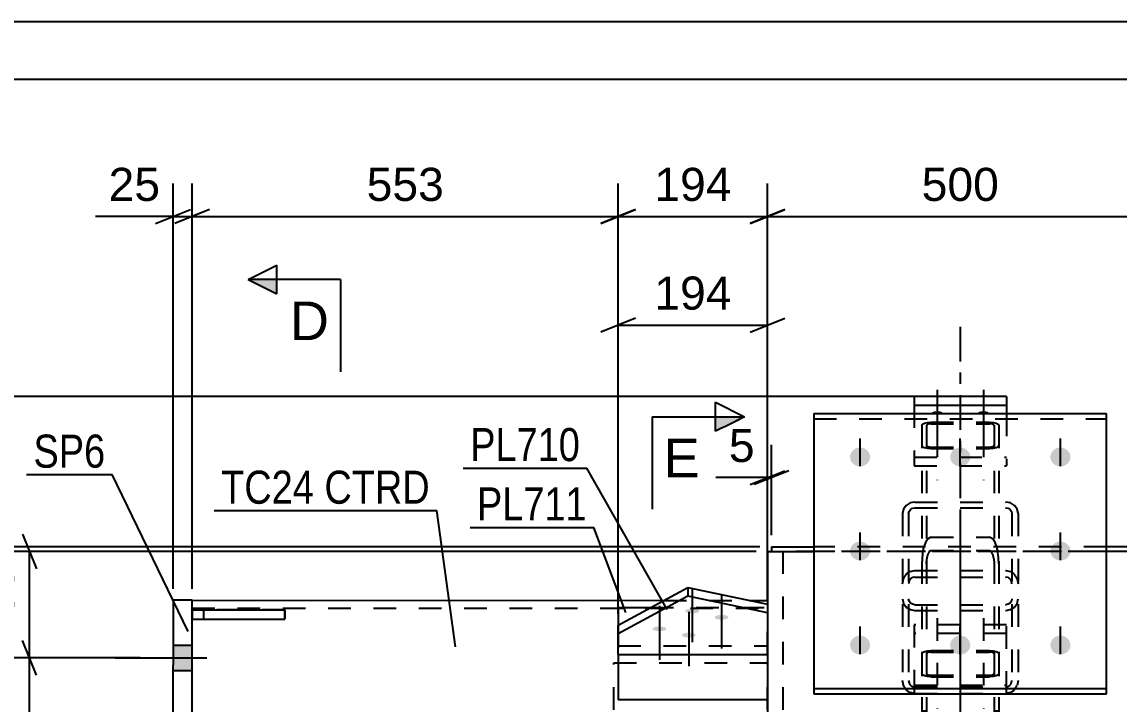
# Model space of a CAD drawing. Header units: millimetres. Extents: x -424 to 417, y -243 to 351.
# Drawn here: x -369.8 to -274.9, y 292.2 to 351.2 of the extents above; entities that cross this region are included whole.
import ezdxf

# ---------------------------------------------------------------- set-up
doc = ezdxf.new("R2010")
doc.units = ezdxf.units.MM
doc.linetypes.add('DXK_LINE_DOT2', pattern=[3.9198, 1.9599, -1.9599])
doc.linetypes.add('DXK_LINE_DOT3', pattern=[5.9187, 2.979, -0.9799, 0.9799, -0.9799])
doc.styles.add('Arial', font='ARIAL.TTF', dxfattribs={"height": 0.2})
doc.styles.add('Arial Narrow', font='ARIALN.TTF', dxfattribs={"height": 0.2})

# ---------------------------------------------------------------- blocks, each defined once
blk = doc.blocks.new('Unknown-284935898-1134')
at = {"color": 5, "linetype": 'Continuous'}
for p, q in [((416.533, 351.227), (-424.467, 351.227)), ((411.533, 346.227), (-419.467, 346.227))]:
    blk.add_line(p, q, dxfattribs=at)
blk = doc.blocks.new('Bolt-284935898-2947 - 2944')
at = {"linetype": 'Continuous'}
for points in [[(-356.733, 297.24), (-356.733, 295.04), (-355.067, 295.04), (-355.067, 297.24)], [(-356.733, 297.24), (-356.733, 295.04), (-355.067, 295.04), (-355.067, 297.24)], [(-356.733, 287.24), (-356.733, 285.04), (-355.067, 285.04), (-355.067, 287.24)], [(-356.733, 287.24), (-356.733, 285.04), (-355.067, 285.04), (-355.067, 287.24)]]:
    blk.add_hatch(color=1, dxfattribs=at).paths.add_polyline_path(points)
at = {"color": 1, "linetype": 'Continuous'}
for p, q in [((-355.067, 297.24), (-356.733, 297.24)), ((-355.067, 297.24), (-356.733, 297.24)), ((-353.8, 296.14), (-361.733, 296.14)), ((-353.8, 296.14), (-361.733, 296.14)), ((-355.067, 295.04), (-356.733, 295.04)), ((-355.067, 295.04), (-356.733, 295.04)), ((-355.067, 287.24), (-356.733, 287.24)), ((-355.067, 287.24), (-356.733, 287.24)), ((-353.8, 286.14), (-361.733, 286.14)), ((-353.8, 286.14), (-361.733, 286.14)), ((-355.067, 285.04), (-356.733, 285.04)), ((-355.067, 285.04), (-356.733, 285.04))]:
    blk.add_line(p, q, dxfattribs=at)
blk = doc.blocks.new('Part-284935898-2951 - 2944')
at = {"color": 7, "linetype": 'DXK_LINE_DOT2'}
for p, q in [((-347.067, 300.306), (-355.067, 300.306)), ((-355.067, 300.306), (-355.067, 299.506)), ((-354.067, 299.506), (-354.067, 300.306)), ((-347.067, 299.506), (-347.067, 300.306)), ((-355.067, 299.506), (-347.067, 299.506))]:
    blk.add_line(p, q, dxfattribs=at)
blk = doc.blocks.new('Part-284935898-2954 - 2944')
at = {"color": 2, "linetype": 'Continuous'}
for p, q in [((-355.067, 300.306), (-347.067, 300.306)), ((-355.067, 300.306), (-355.067, 299.506)), ((-347.067, 300.306), (-347.067, 299.506)), ((-355.067, 299.506), (-347.067, 299.506))]:
    blk.add_line(p, q, dxfattribs=at)
at = {"color": 7, "linetype": 'DXK_LINE_DOT2'}
blk.add_line((-354.067, 299.506), (-354.067, 300.306), dxfattribs=at)
blk = doc.blocks.new('Part-284935898-3133 - 2944')
at = {"color": 7, "linetype": 'DXK_LINE_DOT3'}
blk.add_line((-288.62, 305.052), (-288.62, 273.971), dxfattribs=at)
at = {"color": 7, "linetype": 'DXK_LINE_DOT2'}
for p, q in [((-291.954, 296.522), (-291.893, 296.627)), ((-291.954, 296.522), (-291.954, 282.501)), ((-291.893, 296.627), (-291.719, 296.715)), ((-291.719, 296.715), (-291.46, 296.775)), ((-291.523, 296.574), (-291.554, 296.522)), ((-291.554, 296.522), (-291.554, 282.501)), ((-291.437, 296.619), (-291.523, 296.574)), ((-291.46, 296.775), (-291.154, 296.796)), ((-291.307, 296.648), (-291.437, 296.619)), ((-291.154, 296.659), (-291.307, 296.648)), ((-291.154, 296.796), (-286.087, 296.796)), ((-291.154, 296.659), (-286.087, 296.659)), ((-286.087, 296.796), (-285.781, 296.775)), ((-285.934, 296.648), (-286.087, 296.659)), ((-285.804, 296.619), (-285.934, 296.648)), ((-285.717, 296.574), (-285.804, 296.619)), ((-285.781, 296.775), (-285.521, 296.715)), ((-285.687, 296.522), (-285.717, 296.574)), ((-285.687, 296.522), (-285.687, 282.501)), ((-285.521, 296.715), (-285.348, 296.627)), ((-285.348, 296.627), (-285.287, 296.522)), ((-285.287, 296.522), (-285.287, 282.501)), ((-291.893, 294.684), (-291.954, 294.789)), ((-291.719, 294.596), (-291.893, 294.684)), ((-291.46, 294.536), (-291.719, 294.596)), ((-291.554, 294.789), (-291.523, 294.737)), ((-291.523, 294.737), (-291.437, 294.692)), ((-291.154, 294.515), (-291.46, 294.536)), ((-291.437, 294.692), (-291.307, 294.663)), ((-291.307, 294.663), (-291.154, 294.652)), ((-291.154, 294.652), (-286.087, 294.652)), ((-291.154, 294.515), (-286.087, 294.515)), ((-286.087, 294.652), (-285.934, 294.663)), ((-285.781, 294.536), (-286.087, 294.515)), ((-285.934, 294.663), (-285.804, 294.692)), ((-285.804, 294.692), (-285.717, 294.737)), ((-285.521, 294.596), (-285.781, 294.536)), ((-285.717, 294.737), (-285.687, 294.789)), ((-285.348, 294.684), (-285.521, 294.596)), ((-285.287, 294.789), (-285.348, 294.684)), ((-291.893, 284.339), (-291.954, 284.234)), ((-291.719, 284.428), (-291.893, 284.339)), ((-291.46, 284.487), (-291.719, 284.428)), ((-291.554, 284.234), (-291.523, 284.286)), ((-291.523, 284.286), (-291.437, 284.331)), ((-291.154, 284.508), (-291.46, 284.487)), ((-291.437, 284.331), (-291.307, 284.36)), ((-291.307, 284.36), (-291.154, 284.371)), ((-291.154, 284.508), (-286.087, 284.508)), ((-291.154, 284.371), (-286.087, 284.371)), ((-285.781, 284.487), (-286.087, 284.508)), ((-286.087, 284.371), (-285.934, 284.36)), ((-285.934, 284.36), (-285.804, 284.331)), ((-285.804, 284.331), (-285.717, 284.286)), ((-285.521, 284.428), (-285.781, 284.487)), ((-285.717, 284.286), (-285.687, 284.234)), ((-285.348, 284.339), (-285.521, 284.428)), ((-285.287, 284.234), (-285.348, 284.339)), ((-291.954, 282.501), (-291.893, 282.396)), ((-291.893, 282.396), (-291.719, 282.308)), ((-291.719, 282.308), (-291.46, 282.248)), ((-291.523, 282.449), (-291.554, 282.501)), ((-291.437, 282.404), (-291.523, 282.449)), ((-291.46, 282.248), (-291.154, 282.228)), ((-291.307, 282.375), (-291.437, 282.404)), ((-291.154, 282.364), (-291.307, 282.375)), ((-291.154, 282.364), (-286.087, 282.364)), ((-291.154, 282.228), (-286.087, 282.228)), ((-285.934, 282.375), (-286.087, 282.364)), ((-286.087, 282.228), (-285.781, 282.248)), ((-285.804, 282.404), (-285.934, 282.375)), ((-285.717, 282.449), (-285.804, 282.404)), ((-285.781, 282.248), (-285.521, 282.308)), ((-285.687, 282.501), (-285.717, 282.449)), ((-285.521, 282.308), (-285.348, 282.396)), ((-285.348, 282.396), (-285.287, 282.501))]:
    blk.add_line(p, q, dxfattribs=at)
blk = doc.blocks.new('Part-284935898-2985 - 2944')
at = {"color": 2, "linetype": 'Continuous'}
for p, q in [((-356.733, 301.14), (-356.734, 281.14)), ((-355.066, 301.14), (-356.733, 301.14)), ((-355.067, 281.14), (-355.066, 301.14)), ((-356.734, 281.14), (-355.067, 281.14))]:
    blk.add_line(p, q, dxfattribs=at)
blk = doc.blocks.new('Bolt-284935898-3187 - 2944')
at = {"linetype": 'Continuous'}
for points in [[(-311.812, 300.422), (-311.687, 300.417), (-311.568, 300.404), (-311.459, 300.383), (-311.366, 300.354), (-311.292, 300.319), (-311.241, 300.28), (-311.215, 300.238), (-311.215, 300.195), (-311.241, 300.153), (-311.292, 300.114), (-311.366, 300.079), (-311.459, 300.051), (-311.568, 300.029), (-311.687, 300.016), (-311.812, 300.011), (-311.936, 300.016), (-312.056, 300.029), (-312.164, 300.051), (-312.258, 300.079), (-312.331, 300.114), (-312.382, 300.153), (-312.408, 300.195), (-312.408, 300.238), (-312.382, 300.28), (-312.331, 300.319), (-312.258, 300.354), (-312.164, 300.383), (-312.056, 300.404), (-311.936, 300.417)], [(-309.271, 299.876), (-309.146, 299.872), (-309.027, 299.859), (-308.918, 299.837), (-308.825, 299.809), (-308.751, 299.774), (-308.7, 299.735), (-308.674, 299.693), (-308.674, 299.65), (-308.7, 299.608), (-308.751, 299.569), (-308.825, 299.534), (-308.918, 299.505), (-309.027, 299.484), (-309.146, 299.471), (-309.271, 299.466), (-309.395, 299.471), (-309.515, 299.484), (-309.623, 299.505), (-309.717, 299.534), (-309.79, 299.569), (-309.841, 299.608), (-309.867, 299.65), (-309.867, 299.693), (-309.841, 299.735), (-309.79, 299.774), (-309.717, 299.809), (-309.623, 299.837), (-309.515, 299.859), (-309.395, 299.872)], [(-314.647, 298.877), (-314.522, 298.873), (-314.403, 298.859), (-314.294, 298.838), (-314.201, 298.809), (-314.127, 298.774), (-314.076, 298.735), (-314.05, 298.693), (-314.05, 298.65), (-314.076, 298.608), (-314.127, 298.569), (-314.201, 298.534), (-314.294, 298.506), (-314.403, 298.484), (-314.522, 298.471), (-314.647, 298.467), (-314.772, 298.471), (-314.891, 298.484), (-314.999, 298.506), (-315.093, 298.534), (-315.166, 298.569), (-315.217, 298.608), (-315.243, 298.65), (-315.243, 298.693), (-315.217, 298.735), (-315.166, 298.774), (-315.093, 298.809), (-314.999, 298.838), (-314.891, 298.859), (-314.772, 298.873)], [(-312.106, 298.332), (-311.981, 298.327), (-311.862, 298.314), (-311.753, 298.292), (-311.66, 298.264), (-311.586, 298.229), (-311.535, 298.19), (-311.509, 298.148), (-311.509, 298.105), (-311.535, 298.063), (-311.586, 298.024), (-311.66, 297.989), (-311.753, 297.96), (-311.862, 297.939), (-311.981, 297.926), (-312.106, 297.921), (-312.23, 297.926), (-312.35, 297.939), (-312.458, 297.96), (-312.552, 297.989), (-312.625, 298.024), (-312.676, 298.063), (-312.702, 298.105), (-312.702, 298.148), (-312.676, 298.19), (-312.625, 298.229), (-312.552, 298.264), (-312.458, 298.292), (-312.35, 298.314), (-312.23, 298.327)]]:
    blk.add_hatch(color=1, dxfattribs=at).paths.add_polyline_path(points)
at = {"color": 1, "linetype": 'Continuous'}
for p, q in [((-311.812, 302.221), (-311.812, 297.523)), ((-309.271, 301.676), (-309.271, 296.977)), ((-314.647, 300.676), (-314.647, 295.978)), ((-312.106, 300.131), (-312.106, 295.433))]:
    blk.add_line(p, q, dxfattribs=at)
blk = doc.blocks.new('Part-284935898-3046 - 2944')
at = {"color": 2, "linetype": 'Continuous'}
for p, q in [((-301.29, 317.313), (-301.29, 293.051)), ((-301.29, 317.313), (-275.957, 317.313)), ((-275.957, 293.051), (-275.957, 317.313)), ((-301.29, 293.507), (-275.957, 293.507)), ((-301.29, 293.051), (-275.957, 293.051))]:
    blk.add_line(p, q, dxfattribs=at)
at = {"color": 7, "linetype": 'DXK_LINE_DOT2'}
blk.add_line((-301.29, 316.856), (-275.957, 316.856), dxfattribs=at)
blk = doc.blocks.new('Part-284935898-3048 - 2944')
at = {"color": 7, "linetype": 'DXK_LINE_DOT2'}
for p, q in [((-292.965, 309.576), (-293.311, 309.359)), ((-292.557, 309.652), (-292.965, 309.576)), ((-292.557, 309.652), (-284.69, 309.652)), ((-284.282, 309.576), (-284.69, 309.652)), ((-283.936, 309.359), (-284.282, 309.576)), ((-293.542, 309.033), (-293.624, 308.65)), ((-293.624, 308.65), (-293.624, 294.207)), ((-293.311, 309.359), (-293.542, 309.033)), ((-293.09, 308.65), (-293.05, 308.842)), ((-293.09, 308.65), (-293.09, 294.207)), ((-293.05, 308.842), (-292.934, 309.004)), ((-292.934, 309.004), (-292.761, 309.113)), ((-292.761, 309.113), (-292.557, 309.151)), ((-292.557, 309.151), (-284.69, 309.151)), ((-284.69, 309.151), (-284.486, 309.113)), ((-284.486, 309.113), (-284.313, 309.004)), ((-284.313, 309.004), (-284.198, 308.842)), ((-284.198, 308.842), (-284.157, 308.65)), ((-284.157, 308.65), (-284.157, 294.207)), ((-283.705, 309.033), (-283.936, 309.359)), ((-283.624, 308.65), (-283.705, 309.033)), ((-283.624, 308.65), (-283.624, 294.207)), ((-293.624, 302.578), (-293.542, 303.013)), ((-293.05, 302.796), (-293.09, 302.578)), ((-292.965, 303.627), (-292.557, 303.713)), ((-292.557, 303.146), (-292.761, 303.103)), ((-292.557, 303.713), (-284.69, 303.713)), ((-292.557, 303.146), (-284.69, 303.146)), ((-284.69, 303.713), (-284.282, 303.627)), ((-284.486, 303.103), (-284.69, 303.146)), ((-284.157, 302.578), (-284.198, 302.796)), ((-283.705, 303.013), (-283.624, 302.578)), ((-293.624, 301.258), (-293.542, 300.874)), ((-293.05, 301.066), (-293.09, 301.258)), ((-292.934, 300.903), (-293.05, 301.066)), ((-292.761, 300.795), (-292.934, 300.903)), ((-284.313, 300.903), (-284.486, 300.795)), ((-284.198, 301.066), (-284.313, 300.903)), ((-284.157, 301.258), (-284.198, 301.066)), ((-283.705, 300.874), (-283.624, 301.258)), ((-293.542, 300.874), (-293.311, 300.549)), ((-293.311, 300.549), (-292.965, 300.332)), ((-292.965, 300.332), (-292.557, 300.255)), ((-292.557, 300.757), (-292.761, 300.795)), ((-292.557, 300.757), (-284.69, 300.757)), ((-292.557, 300.255), (-284.69, 300.255)), ((-284.486, 300.795), (-284.69, 300.757)), ((-284.69, 300.255), (-284.282, 300.332)), ((-284.282, 300.332), (-283.936, 300.549)), ((-283.936, 300.549), (-283.705, 300.874)), ((-293.542, 293.772), (-293.624, 294.207)), ((-293.09, 294.207), (-293.05, 293.99)), ((-292.761, 293.682), (-292.557, 293.639)), ((-292.557, 293.639), (-284.69, 293.639)), ((-284.69, 293.639), (-284.486, 293.682)), ((-284.198, 293.99), (-284.157, 294.207)), ((-283.624, 294.207), (-283.705, 293.772)), ((-292.557, 293.072), (-292.965, 293.158)), ((-292.557, 293.072), (-284.69, 293.072)), ((-284.282, 293.158), (-284.69, 293.072))]:
    blk.add_line(p, q, dxfattribs=at)
at = {"color": 7, "linetype": 'DXK_LINE_DOT3'}
blk.add_line((-288.624, 308.374), (-288.624, 294.972), dxfattribs=at)
at = {"color": 7, "linetype": 'DXK_LINE_DOT2'}
for centre, radius, start, end in [((-292.511, 302.622), 1.103, 114.3203, 159.242), ((-292.534, 302.6), 0.552, 114.3203, 159.242), ((-284.713, 302.6), 0.552, 20.75807, 65.67977), ((-284.736, 302.622), 1.103, 20.75807, 65.67977), ((-292.511, 294.163), 1.103, 200.75807, 245.67977), ((-292.534, 294.185), 0.552, 200.75807, 245.67977), ((-284.713, 294.185), 0.552, 294.3203, 339.242), ((-284.736, 294.163), 1.103, 294.3203, 339.242)]:
    blk.add_arc(centre, radius, start, end, dxfattribs=at)
blk = doc.blocks.new('Part-284935898-3131 - 2944')
at = {"color": 2, "linetype": 'Continuous'}
for p, q in [((-305.292, 305.38), (-305.292, 300.803)), ((-305.292, 305.38), (-304.959, 305.38)), ((-303.841, 305.38), (-301.29, 305.38)), ((-273.41, 305.38), (-275.957, 305.38)), ((-305.292, 298.775), (-305.292, 76.541))]:
    blk.add_line(p, q, dxfattribs=at)
at = {"color": 7, "linetype": 'DXK_LINE_DOT2'}
for p, q in [((-305.089, 305.38), (-303.841, 305.38)), ((-303.959, 305.38), (-303.959, 32.648)), ((-303.959, 305.38), (-303.841, 305.38)), ((-275.957, 305.38), (-301.29, 305.38)), ((-305.292, 300.803), (-305.292, 298.775))]:
    blk.add_line(p, q, dxfattribs=at)
blk = doc.blocks.new('Part-284935898-3132 - 2944')
at = {"color": 7, "linetype": 'DXK_LINE_DOT2'}
for p, q in [((-284.62, 299.029), (-292.62, 299.029)), ((-292.62, 299.029), (-292.62, 293.033)), ((-284.62, 293.033), (-284.62, 299.029)), ((-284.62, 298.278), (-292.62, 298.278)), ((-292.62, 293.785), (-284.62, 293.785)), ((-292.62, 293.033), (-284.62, 293.033))]:
    blk.add_line(p, q, dxfattribs=at)
blk = doc.blocks.new('Part-284935898-3088 - 2944')
at = {"color": 7, "linetype": 'DXK_LINE_DOT2'}
for p, q in [((-355.067, 281.14), (-355.066, 301.14)), ((-314.254, 301.139), (-306.883, 301.139)), ((-305.292, 301.139), (-305.292, 281.139)), ((-355.067, 300.473), (-305.292, 300.472)), ((-355.067, 281.806), (-305.292, 281.805))]:
    blk.add_line(p, q, dxfattribs=at)
at = {"color": 2, "linetype": 'Continuous'}
for p, q in [((-355.066, 301.14), (-314.254, 301.139)), ((-306.883, 301.139), (-305.292, 301.139)), ((-305.292, 281.139), (-355.067, 281.14))]:
    blk.add_line(p, q, dxfattribs=at)
blk = doc.blocks.new('Part-284935898-3121 - 2944')
at = {"color": 2, "linetype": 'Continuous'}
for p, q in [((-318.218, 298.979), (-312.193, 302.262)), ((-312.193, 302.262), (-305.292, 300.802)), ((-312.193, 302.262), (-312.193, 301.51)), ((-312.193, 301.51), (-318.218, 298.227)), ((-305.292, 300.051), (-312.193, 301.51)), ((-305.292, 300.802), (-305.292, 298.776)), ((-318.218, 296.455), (-318.218, 298.979)), ((-318.218, 296.455), (-305.292, 296.455))]:
    blk.add_line(p, q, dxfattribs=at)
at = {"color": 7, "linetype": 'DXK_LINE_DOT2'}
for p, q in [((-305.292, 296.455), (-305.292, 300.051)), ((-318.218, 297.207), (-305.292, 297.207))]:
    blk.add_line(p, q, dxfattribs=at)
blk = doc.blocks.new('Part-284935898-3138 - 2944')
at = {"color": 2, "linetype": 'Continuous'}
for p, q in [((-304.959, 305.78), (-301.29, 305.78)), ((-304.959, 305.78), (-304.959, 305.38)), ((-272.292, 305.78), (-275.957, 305.78)), ((-272.292, 305.78), (-272.292, 305.38)), ((-304.959, 305.38), (-303.841, 305.38)), ((-272.292, 305.38), (-273.41, 305.38))]:
    blk.add_line(p, q, dxfattribs=at)
at = {"color": 7, "linetype": 'DXK_LINE_DOT2'}
for p, q in [((-275.957, 305.78), (-301.29, 305.78)), ((-273.41, 305.38), (-303.841, 305.38))]:
    blk.add_line(p, q, dxfattribs=at)
blk = doc.blocks.new('Bolt-284935898-3139 - 2944')
at = {"linetype": 'Continuous'}
for points in [[(-297.29, 312.739), (-297.47, 312.757), (-297.643, 312.81), (-297.8, 312.895), (-297.934, 313.009), (-298.041, 313.147), (-298.114, 313.302), (-298.152, 313.469), (-298.152, 313.639), (-298.114, 313.805), (-298.041, 313.961), (-297.934, 314.099), (-297.8, 314.213), (-297.643, 314.298), (-297.47, 314.35), (-297.29, 314.368), (-297.11, 314.35), (-296.938, 314.298), (-296.781, 314.213), (-296.646, 314.099), (-296.54, 313.961), (-296.466, 313.805), (-296.428, 313.639), (-296.428, 313.469), (-296.466, 313.302), (-296.54, 313.147), (-296.646, 313.009), (-296.781, 312.895), (-296.938, 312.81), (-297.11, 312.757)], [(-288.624, 312.739), (-288.804, 312.757), (-288.976, 312.81), (-289.133, 312.895), (-289.268, 313.009), (-289.374, 313.147), (-289.448, 313.302), (-289.485, 313.469), (-289.485, 313.639), (-289.448, 313.805), (-289.374, 313.961), (-289.268, 314.099), (-289.133, 314.213), (-288.976, 314.298), (-288.804, 314.35), (-288.624, 314.368), (-288.443, 314.35), (-288.271, 314.298), (-288.114, 314.213), (-287.98, 314.099), (-287.873, 313.961), (-287.799, 313.805), (-287.762, 313.639), (-287.762, 313.469), (-287.799, 313.302), (-287.873, 313.147), (-287.98, 313.009), (-288.114, 312.895), (-288.271, 312.81), (-288.443, 312.757)], [(-279.957, 312.739), (-280.137, 312.757), (-280.309, 312.81), (-280.466, 312.895), (-280.601, 313.009), (-280.707, 313.147), (-280.781, 313.302), (-280.819, 313.469), (-280.819, 313.639), (-280.781, 313.805), (-280.707, 313.961), (-280.601, 314.099), (-280.466, 314.213), (-280.309, 314.298), (-280.137, 314.35), (-279.957, 314.368), (-279.777, 314.35), (-279.604, 314.298), (-279.447, 314.213), (-279.313, 314.099), (-279.206, 313.961), (-279.133, 313.805), (-279.095, 313.639), (-279.095, 313.469), (-279.133, 313.302), (-279.206, 313.147), (-279.313, 313.009), (-279.447, 312.895), (-279.604, 312.81), (-279.777, 312.757)], [(-297.29, 304.595), (-297.47, 304.613), (-297.643, 304.666), (-297.8, 304.751), (-297.934, 304.865), (-298.041, 305.003), (-298.114, 305.158), (-298.152, 305.325), (-298.152, 305.495), (-298.114, 305.662), (-298.041, 305.817), (-297.934, 305.955), (-297.8, 306.069), (-297.643, 306.154), (-297.47, 306.206), (-297.29, 306.224), (-297.11, 306.206), (-296.938, 306.154), (-296.781, 306.069), (-296.646, 305.955), (-296.54, 305.817), (-296.466, 305.662), (-296.428, 305.495), (-296.428, 305.325), (-296.466, 305.158), (-296.54, 305.003), (-296.646, 304.865), (-296.781, 304.751), (-296.938, 304.666), (-297.11, 304.613)], [(-279.957, 304.595), (-280.137, 304.613), (-280.309, 304.666), (-280.466, 304.751), (-280.601, 304.865), (-280.707, 305.003), (-280.781, 305.158), (-280.819, 305.325), (-280.819, 305.495), (-280.781, 305.662), (-280.707, 305.817), (-280.601, 305.955), (-280.466, 306.069), (-280.309, 306.154), (-280.137, 306.206), (-279.957, 306.224), (-279.777, 306.206), (-279.604, 306.154), (-279.447, 306.069), (-279.313, 305.955), (-279.206, 305.817), (-279.133, 305.662), (-279.095, 305.495), (-279.095, 305.325), (-279.133, 305.158), (-279.206, 305.003), (-279.313, 304.865), (-279.447, 304.751), (-279.604, 304.666), (-279.777, 304.613)], [(-297.29, 296.452), (-297.47, 296.469), (-297.643, 296.522), (-297.8, 296.607), (-297.934, 296.721), (-298.041, 296.859), (-298.114, 297.014), (-298.152, 297.181), (-298.152, 297.351), (-298.114, 297.518), (-298.041, 297.673), (-297.934, 297.811), (-297.8, 297.925), (-297.643, 298.01), (-297.47, 298.063), (-297.29, 298.08), (-297.11, 298.063), (-296.938, 298.01), (-296.781, 297.925), (-296.646, 297.811), (-296.54, 297.673), (-296.466, 297.518), (-296.428, 297.351), (-296.428, 297.181), (-296.466, 297.014), (-296.54, 296.859), (-296.646, 296.721), (-296.781, 296.607), (-296.938, 296.522), (-297.11, 296.469)], [(-288.624, 296.452), (-288.804, 296.469), (-288.976, 296.522), (-289.133, 296.607), (-289.268, 296.721), (-289.374, 296.859), (-289.448, 297.014), (-289.485, 297.181), (-289.485, 297.351), (-289.448, 297.518), (-289.374, 297.673), (-289.268, 297.811), (-289.133, 297.925), (-288.976, 298.01), (-288.804, 298.063), (-288.624, 298.08), (-288.443, 298.063), (-288.271, 298.01), (-288.114, 297.925), (-287.98, 297.811), (-287.873, 297.673), (-287.799, 297.518), (-287.762, 297.351), (-287.762, 297.181), (-287.799, 297.014), (-287.873, 296.859), (-287.98, 296.721), (-288.114, 296.607), (-288.271, 296.522), (-288.443, 296.469)], [(-279.957, 296.452), (-280.137, 296.469), (-280.309, 296.522), (-280.466, 296.607), (-280.601, 296.721), (-280.707, 296.859), (-280.781, 297.014), (-280.819, 297.181), (-280.819, 297.351), (-280.781, 297.518), (-280.707, 297.673), (-280.601, 297.811), (-280.466, 297.925), (-280.309, 298.01), (-280.137, 298.063), (-279.957, 298.08), (-279.777, 298.063), (-279.604, 298.01), (-279.447, 297.925), (-279.313, 297.811), (-279.206, 297.673), (-279.133, 297.518), (-279.095, 297.351), (-279.095, 297.181), (-279.133, 297.014), (-279.206, 296.859), (-279.313, 296.721), (-279.447, 296.607), (-279.604, 296.522), (-279.777, 296.469)]]:
    blk.add_hatch(color=1, dxfattribs=at).paths.add_polyline_path(points)
at = {"color": 1, "linetype": 'Continuous'}
for p, q in [((-297.29, 312.756), (-297.29, 315.15)), ((-288.624, 312.756), (-288.624, 315.15)), ((-279.957, 312.756), (-279.957, 315.15)), ((-297.29, 304.612), (-297.29, 307.006)), ((-279.957, 304.612), (-279.957, 307.006)), ((-297.29, 296.468), (-297.29, 298.862)), ((-288.624, 296.468), (-288.624, 298.862)), ((-279.957, 296.468), (-279.957, 298.862))]:
    blk.add_line(p, q, dxfattribs=at)
blk = doc.blocks.new('Bolt-284935898-3144 - 2944')
at = {"color": 1, "linetype": 'DXK_LINE_DOT2'}
for p, q in [((-290.62, 299.598), (-290.62, 295.652)), ((-286.62, 299.598), (-286.62, 295.652)), ((-290.62, 295.722), (-290.62, 291.775)), ((-286.62, 295.722), (-286.62, 291.775))]:
    blk.add_line(p, q, dxfattribs=at)
blk = doc.blocks.new('Part-284935898-3203 - 2944')
at = {"color": 7, "linetype": 'DXK_LINE_DOT2'}
for p, q in [((-318.586, 287.729), (-318.586, 295.729)), ((-318.586, 295.729), (-305.292, 295.729)), ((-305.292, 287.729), (-305.292, 295.729)), ((-318.586, 287.729), (-305.292, 287.729))]:
    blk.add_line(p, q, dxfattribs=at)
blk = doc.blocks.new('Part-284935898-6394 - 2944')
at = {"color": 2, "linetype": 'Continuous'}
for p, q in [((-318.218, 300.519), (-315.392, 300.519)), ((-318.218, 300.519), (-318.218, 298.979)), ((-318.218, 296.455), (-318.218, 292.519)), ((-305.292, 292.518), (-318.218, 292.519))]:
    blk.add_line(p, q, dxfattribs=at)
at = {"color": 7, "linetype": 'DXK_LINE_DOT2'}
for p, q in [((-315.392, 300.519), (-305.292, 300.518)), ((-305.292, 300.518), (-305.292, 292.518)), ((-318.218, 298.979), (-318.218, 296.455))]:
    blk.add_line(p, q, dxfattribs=at)
blk = doc.blocks.new('Part-284935898-3212 - 2944')
at = {"color": 7, "linetype": 'DXK_LINE_DOT3'}
blk.add_line((-288.621, 324.814), (-288.621, 287.493), dxfattribs=at)
at = {"color": 7, "linetype": 'DXK_LINE_DOT2'}
for p, q in [((-291.954, 316.287), (-291.894, 316.391)), ((-291.954, 316.287), (-291.954, 291.336)), ((-291.894, 316.391), (-291.72, 316.48)), ((-291.72, 316.48), (-291.461, 316.54)), ((-291.524, 316.339), (-291.554, 316.287)), ((-291.554, 316.287), (-291.554, 291.336)), ((-291.437, 316.383), (-291.524, 316.339)), ((-291.461, 316.54), (-291.154, 316.561)), ((-291.308, 316.413), (-291.437, 316.383)), ((-291.154, 316.424), (-291.308, 316.413)), ((-291.154, 316.561), (-286.088, 316.561)), ((-291.154, 316.424), (-286.088, 316.424)), ((-286.088, 316.561), (-285.782, 316.54)), ((-285.935, 316.413), (-286.088, 316.424)), ((-285.805, 316.383), (-285.935, 316.413)), ((-285.718, 316.339), (-285.805, 316.383)), ((-285.782, 316.54), (-285.522, 316.48)), ((-285.688, 316.287), (-285.718, 316.339)), ((-285.688, 316.287), (-285.688, 291.336)), ((-285.522, 316.48), (-285.349, 316.391)), ((-285.349, 316.391), (-285.288, 316.287)), ((-285.288, 316.287), (-285.288, 291.336)), ((-291.894, 314.447), (-291.954, 314.551)), ((-291.72, 314.358), (-291.894, 314.447)), ((-291.461, 314.298), (-291.72, 314.358)), ((-291.554, 314.551), (-291.524, 314.499)), ((-291.524, 314.499), (-291.437, 314.455)), ((-291.154, 314.278), (-291.461, 314.298)), ((-291.437, 314.455), (-291.308, 314.425)), ((-291.308, 314.425), (-291.154, 314.415)), ((-291.154, 314.415), (-286.088, 314.415)), ((-291.154, 314.278), (-286.088, 314.278)), ((-286.088, 314.415), (-285.935, 314.425)), ((-285.782, 314.298), (-286.088, 314.278)), ((-285.935, 314.425), (-285.805, 314.455)), ((-285.805, 314.455), (-285.718, 314.499)), ((-285.522, 314.358), (-285.782, 314.298)), ((-285.718, 314.499), (-285.688, 314.551)), ((-285.349, 314.447), (-285.522, 314.358)), ((-285.288, 314.551), (-285.349, 314.447)), ((-291.154, 306.622), (-291.461, 306.445)), ((-291.154, 306.622), (-286.088, 306.622)), ((-285.782, 306.445), (-286.088, 306.622)), ((-291.894, 305.18), (-291.954, 304.286)), ((-291.554, 304.286), (-291.524, 304.733)), ((-291.308, 305.365), (-291.154, 305.454)), ((-291.154, 305.454), (-286.088, 305.454)), ((-286.088, 305.454), (-285.935, 305.365)), ((-285.718, 304.733), (-285.688, 304.286)), ((-285.288, 304.286), (-285.349, 305.18)), ((-291.954, 291.581), (-291.554, 291.581)), ((-285.688, 291.581), (-285.288, 291.581)), ((-291.954, 291.336), (-291.894, 291.231)), ((-291.894, 291.231), (-291.72, 291.142)), ((-291.72, 291.142), (-291.461, 291.083)), ((-291.524, 291.283), (-291.554, 291.336)), ((-291.437, 291.239), (-291.524, 291.283)), ((-291.461, 291.083), (-291.154, 291.062)), ((-291.308, 291.209), (-291.437, 291.239)), ((-291.154, 291.199), (-291.308, 291.209)), ((-291.154, 291.199), (-286.088, 291.199)), ((-291.154, 291.062), (-286.088, 291.062)), ((-285.935, 291.209), (-286.088, 291.199)), ((-286.088, 291.062), (-285.782, 291.083)), ((-285.805, 291.239), (-285.935, 291.209)), ((-285.718, 291.283), (-285.805, 291.239)), ((-285.782, 291.083), (-285.522, 291.142)), ((-285.688, 291.336), (-285.718, 291.283)), ((-285.522, 291.142), (-285.349, 291.231)), ((-285.349, 291.231), (-285.288, 291.336))]:
    blk.add_line(p, q, dxfattribs=at)
for centre, radius, start, end in [((-289.188, 304.96), 2.715, 146.84844, 175.34344), ((-288.055, 304.96), 2.715, 4.65663, 33.15163), ((-290.171, 304.623), 1.357, 146.84844, 175.34344), ((-287.071, 304.623), 1.357, 4.65663, 33.15163)]:
    blk.add_arc(centre, radius, start, end, dxfattribs=at)
blk = doc.blocks.new('Part-284935898-3213 - 2944')
at = {"color": 2, "linetype": 'Continuous'}
for p, q in [((-284.621, 318.796), (-292.621, 318.796)), ((-292.621, 318.796), (-292.621, 317.313)), ((-292.621, 318.045), (-284.621, 318.045)), ((-284.621, 318.796), (-284.621, 317.313))]:
    blk.add_line(p, q, dxfattribs=at)
at = {"color": 7, "linetype": 'DXK_LINE_DOT2'}
for p, q in [((-292.621, 318.045), (-292.621, 312.794)), ((-284.621, 317.313), (-284.621, 312.794)), ((-292.621, 313.545), (-284.621, 313.545)), ((-292.621, 312.794), (-284.621, 312.794))]:
    blk.add_line(p, q, dxfattribs=at)
blk = doc.blocks.new('Bolt-284935898-3214 - 2944')
at = {"linetype": 'Continuous'}
for points in [[(-290.621, 317.519), (-290.524, 317.516), (-290.431, 317.506), (-290.347, 317.489), (-290.274, 317.467), (-290.217, 317.44), (-290.177, 317.409), (-290.157, 317.376), (-290.157, 317.343), (-290.177, 317.31), (-290.217, 317.28), (-290.274, 317.253), (-290.347, 317.23), (-290.431, 317.214), (-290.524, 317.203), (-290.621, 317.2), (-290.718, 317.203), (-290.811, 317.214), (-290.895, 317.23), (-290.968, 317.253), (-291.025, 317.28), (-291.065, 317.31), (-291.085, 317.343), (-291.085, 317.376), (-291.065, 317.409), (-291.025, 317.44), (-290.968, 317.467), (-290.895, 317.489), (-290.811, 317.506), (-290.718, 317.516)], [(-286.621, 317.519), (-286.524, 317.516), (-286.431, 317.506), (-286.347, 317.489), (-286.274, 317.467), (-286.217, 317.44), (-286.177, 317.409), (-286.157, 317.376), (-286.157, 317.343), (-286.177, 317.31), (-286.217, 317.28), (-286.274, 317.253), (-286.347, 317.23), (-286.431, 317.214), (-286.524, 317.203), (-286.621, 317.2), (-286.718, 317.203), (-286.811, 317.214), (-286.895, 317.23), (-286.968, 317.253), (-287.025, 317.28), (-287.065, 317.31), (-287.085, 317.343), (-287.085, 317.376), (-287.065, 317.409), (-287.025, 317.44), (-286.968, 317.467), (-286.895, 317.489), (-286.811, 317.506), (-286.718, 317.516)]]:
    blk.add_hatch(color=1, dxfattribs=at).paths.add_polyline_path(points)
at = {"color": 1, "linetype": 'Continuous'}
for p, q in [((-290.621, 319.364), (-290.621, 315.418)), ((-286.621, 319.364), (-286.621, 315.418))]:
    blk.add_line(p, q, dxfattribs=at)
at = {"color": 1, "linetype": 'DXK_LINE_DOT2'}
for p, q in [((-290.621, 315.483), (-290.621, 311.537)), ((-286.621, 315.483), (-286.621, 311.537))]:
    blk.add_line(p, q, dxfattribs=at)
blk = doc.blocks.new('StraightDimension-284935898-3320 - 2944')
at = {"color": 7, "linetype": 'Continuous'}
for p, q in [((-305.292, 306.38), (-305.292, 314.617)), ((-304.959, 306.78), (-304.959, 314.617)), ((-306.792, 311.167), (-303.792, 312.367)), ((-303.459, 312.367), (-306.459, 311.167)), ((-305.292, 311.767), (-309.766, 311.767)), ((-305.292, 311.767), (-309.766, 311.767)), ((-305.292, 311.767), (-304.959, 311.767))]:
    blk.add_line(p, q, dxfattribs=at)
at = {"color": 0}
blk.add_wipeout([(-305.817, 312.517), (-305.817, 316.717), (-309.241, 316.717), (-309.241, 312.517)], dxfattribs=at)
at = {"color": 3, "style": 'Arial'}
blk.add_text('5', height=2.865, dxfattribs=at).set_placement((-308.641, 313.117))
blk = doc.blocks.new('StraightDimension-284935898-3523 - 2944')
at = {"color": 7, "linetype": 'Continuous'}
for p, q in [((-384.333, 305.78), (-384.333, 310.254)), ((-384.333, 305.78), (-384.333, 310.254)), ((-384.933, 307.28), (-383.733, 304.28)), ((-383.733, 303.88), (-384.933, 306.88)), ((-305.959, 305.78), (-387.183, 305.78)), ((-384.333, 305.38), (-384.333, 305.78)), ((-306.292, 305.38), (-387.183, 305.38))]:
    blk.add_line(p, q, dxfattribs=at)
at = {"color": 0}
blk.add_wipeout([(-385.083, 309.729), (-389.283, 309.729), (-389.283, 306.305), (-385.083, 306.305)], dxfattribs=at)
at = {"color": 3, "style": 'Arial'}
blk.add_text('6', height=2.865, rotation=90.00021, dxfattribs=at).set_placement((-385.683, 306.905))
blk = doc.blocks.new('StraightDimension-284935898-3500 - 2944')
at = {"color": 7, "linetype": 'Continuous'}
blk.add_line((-292.554, 318.796), (-400.101, 318.796), dxfattribs=at)
blk = doc.blocks.new('StraightDimension-284935898-3507 - 2944')
at = {"color": 7, "linetype": 'Continuous'}
blk.add_line((-306.292, 305.38), (-387.183, 305.38), dxfattribs=at)
blk = doc.blocks.new('StraightDimension-284935898-3231 - 2944')
at = {"color": 7, "linetype": 'Continuous'}
for p, q in [((-368.552, 294.649), (-369.752, 297.649)), ((-359.581, 296.149), (-379.347, 296.149)), ((-369.152, 281.14), (-369.152, 296.149)), ((-369.752, 282.64), (-368.552, 279.64)), ((-356.067, 281.14), (-379.347, 281.14))]:
    blk.add_line(p, q, dxfattribs=at)
at = {"color": 0}
blk.add_wipeout([(-369.902, 292.58), (-374.102, 292.58), (-374.102, 284.709), (-369.902, 284.709)], dxfattribs=at)
at = {"color": 3, "style": 'Arial'}
blk.add_text('225', height=2.8652, rotation=90.00021, dxfattribs=at).set_placement((-370.502, 285.309))
at = {"color": 0, "linetype": 'Continuous'}
blk.add_wipeout([(-369.852, 296.749), (-369.852, 300.949), (-379.947, 300.949), (-379.947, 296.749)], dxfattribs=at)
at = {"color": 3, "linetype": 'Continuous', "style": 'Arial'}
blk.add_text('8177', height=2.8652, dxfattribs=at).set_placement((-379.347, 297.349))
blk = doc.blocks.new('StraightDimension-284935898-3240 - 2944')
at = {"color": 7, "linetype": 'Continuous'}
for p, q in [((-369.752, 306.88), (-368.552, 303.88)), ((-306.292, 305.38), (-379.347, 305.38)), ((-369.152, 296.149), (-369.152, 305.38)), ((-368.552, 294.649), (-369.752, 297.649)), ((-359.581, 296.149), (-379.347, 296.149))]:
    blk.add_line(p, q, dxfattribs=at)
at = {"color": 0, "linetype": 'Continuous'}
blk.add_wipeout([(-369.852, 305.98), (-369.852, 310.18), (-379.947, 310.18), (-379.947, 305.98)], dxfattribs=at)
at = {"color": 0}
blk.add_wipeout([(-369.902, 304.7), (-374.102, 304.7), (-374.102, 296.829), (-369.902, 296.829)], dxfattribs=at)
at = {"color": 3, "linetype": 'Continuous', "style": 'Arial'}
blk.add_text('8316', height=2.8652, dxfattribs=at).set_placement((-379.347, 306.58))
at = {"color": 3, "style": 'Arial'}
blk.add_text('138', height=2.8652, rotation=90.00021, dxfattribs=at).set_placement((-370.502, 297.429))
blk = doc.blocks.new('StraightDimension-284935898-9750 - 2944')
at = {"color": 7, "linetype": 'Continuous'}
for p, q in [((-318.218, 299.979), (-318.218, 327.812)), ((-305.292, 301.051), (-305.292, 327.812)), ((-316.718, 325.562), (-319.718, 324.362)), ((-318.218, 324.962), (-305.292, 324.962)), ((-306.792, 324.362), (-303.792, 325.562))]:
    blk.add_line(p, q, dxfattribs=at)
at = {"color": 0}
blk.add_wipeout([(-307.819, 325.712), (-307.819, 329.912), (-315.69, 329.912), (-315.69, 325.712)], dxfattribs=at)
at = {"color": 3, "style": 'Arial'}
blk.add_text('194', height=2.8652, dxfattribs=at).set_placement((-315.09, 326.312))
blk = doc.blocks.new('StraightDimension-284935898-10161 - 2944')
at = {"color": 7, "linetype": 'Continuous'}
for p, q in [((-305.292, 302.139), (-305.292, 337.227)), ((-271.959, 301.763), (-271.959, 337.227)), ((-303.792, 334.977), (-306.792, 333.777)), ((-305.292, 334.377), (-271.959, 334.377)), ((-273.459, 333.777), (-270.459, 334.977))]:
    blk.add_line(p, q, dxfattribs=at)
at = {"color": 0}
blk.add_wipeout([(-284.69, 335.127), (-284.69, 339.327), (-292.561, 339.327), (-292.561, 335.127)], dxfattribs=at)
at = {"color": 3, "style": 'Arial'}
blk.add_text('500', height=2.8652, dxfattribs=at).set_placement((-291.961, 335.727))
blk = doc.blocks.new('StraightDimension-284935898-10162 - 2944')
at = {"color": 7, "linetype": 'Continuous'}
for p, q in [((-318.218, 299.979), (-318.218, 337.227)), ((-305.292, 302.139), (-305.292, 337.227)), ((-316.718, 334.977), (-319.718, 333.777)), ((-318.218, 334.377), (-305.292, 334.377)), ((-306.792, 333.777), (-303.792, 334.977))]:
    blk.add_line(p, q, dxfattribs=at)
at = {"color": 0}
blk.add_wipeout([(-307.819, 335.127), (-307.819, 339.327), (-315.69, 339.327), (-315.69, 335.127)], dxfattribs=at)
at = {"color": 3, "style": 'Arial'}
blk.add_text('194', height=2.8652, dxfattribs=at).set_placement((-315.09, 335.727))
blk = doc.blocks.new('StraightDimension-284935898-10163 - 2944')
at = {"color": 7, "linetype": 'Continuous'}
for p, q in [((-355.066, 302.14), (-355.066, 337.227)), ((-318.218, 299.979), (-318.218, 337.227)), ((-353.566, 334.977), (-356.566, 333.777)), ((-355.066, 334.377), (-318.218, 334.377)), ((-319.718, 333.777), (-316.718, 334.977))]:
    blk.add_line(p, q, dxfattribs=at)
at = {"color": 0}
blk.add_wipeout([(-332.707, 335.127), (-332.707, 339.327), (-340.578, 339.327), (-340.578, 335.127)], dxfattribs=at)
at = {"color": 3, "style": 'Arial'}
blk.add_text('553', height=2.8652, dxfattribs=at).set_placement((-339.978, 335.727))
blk = doc.blocks.new('StraightDimension-284935898-10164 - 2944')
at = {"color": 7, "linetype": 'Continuous'}
for p, q in [((-356.733, 302.14), (-356.733, 337.227)), ((-355.066, 302.14), (-355.066, 337.227)), ((-356.733, 334.377), (-363.43, 334.377)), ((-356.733, 334.377), (-363.43, 334.377)), ((-358.233, 333.777), (-355.233, 334.977)), ((-356.733, 334.377), (-355.066, 334.377)), ((-353.566, 334.977), (-356.566, 333.777))]:
    blk.add_line(p, q, dxfattribs=at)
at = {"color": 0}
blk.add_wipeout([(-357.258, 335.127), (-357.258, 339.327), (-362.905, 339.327), (-362.905, 335.127)], dxfattribs=at)
at = {"color": 3, "style": 'Arial'}
blk.add_text('25', height=2.8652, dxfattribs=at).set_placement((-362.305, 335.727))
blk = doc.blocks.new('Mark-284935898-2981 - 2944')
at = {"color": 30, "linetype": 'Continuous'}
for p in [(-369.403, 312.025), (-355.431, 298.435)]:
    blk.add_line(p, (-361.992, 312.025), dxfattribs=at)
at = {"color": 0}
blk.add_wipeout([(-362.592, 312.625), (-362.592, 315.625), (-368.803, 315.625), (-368.803, 312.625)], dxfattribs=at)
blk.add_wipeout([(-362.592, 312.625), (-362.592, 315.625), (-368.803, 315.625), (-368.803, 312.625)], dxfattribs=at)
at = {"color": 3, "style": 'Arial Narrow'}
blk.add_text('SP6', height=2.8633, dxfattribs=at).set_placement((-368.803, 312.625))
blk = doc.blocks.new('Mark-284935898-3084 - 2944')
at = {"color": 30, "linetype": 'Continuous'}
for p in [(-353.168, 308.905), (-332.286, 297.106)]:
    blk.add_line(p, (-333.906, 308.905), dxfattribs=at)
at = {"color": 0}
for points in [[(-344.532, 309.505), (-344.532, 312.505), (-352.568, 312.505), (-352.568, 309.505)], [(-334.506, 309.505), (-334.506, 312.505), (-343.632, 312.505), (-343.632, 309.505)]]:
    blk.add_wipeout(points, dxfattribs=at)
for points in [[(-344.532, 309.505), (-344.532, 312.505), (-352.568, 312.505), (-352.568, 309.505)], [(-334.506, 309.505), (-334.506, 312.505), (-343.632, 312.505), (-343.632, 309.505)]]:
    blk.add_wipeout(points, dxfattribs=at)
at = {"color": 3, "style": 'Arial Narrow'}
for s, p in [('TC24', (-352.568, 309.505)), ('CTRD', (-343.632, 309.505))]:
    blk.add_text(s, height=2.8633, dxfattribs=at).set_placement(p)
blk = doc.blocks.new('SectionMark-284935898-3544 - 2944')
at = {"linetype": 'Continuous'}
for points in [[(-347.743, 328.921), (-347.743, 327.671), (-350.243, 328.921)], [(-347.743, 272.807), (-347.743, 271.557), (-350.243, 271.557)]]:
    blk.add_hatch(color=6, dxfattribs=at).paths.add_polyline_path(points)
at = {"color": 6, "linetype": 'Continuous'}
for p, q in [((-350.243, 328.921), (-347.743, 330.171)), ((-347.743, 327.671), (-347.743, 330.171)), ((-342.243, 328.921), (-350.243, 328.921)), ((-350.243, 328.921), (-347.743, 327.671)), ((-342.243, 328.921), (-342.243, 320.921)), ((-342.243, 271.557), (-342.243, 279.557)), ((-350.243, 271.557), (-347.743, 272.807)), ((-347.743, 272.807), (-347.743, 270.307)), ((-342.243, 271.557), (-350.243, 271.557)), ((-347.743, 270.307), (-350.243, 271.557))]:
    blk.add_line(p, q, dxfattribs=at)
at = {"color": 0, "linetype": 'Continuous'}
for points in [[(-343.243, 323.671), (-343.243, 327.171), (-346.613, 327.171), (-346.613, 323.671)], [(-343.243, 273.307), (-343.243, 276.807), (-346.613, 276.807), (-346.613, 273.307)]]:
    blk.add_wipeout(points, dxfattribs=at)
at = {"color": 3, "linetype": 'Continuous', "style": 'Arial'}
for p in [(-346.613, 323.671), (-346.613, 273.307)]:
    blk.add_text('D', height=3.343, dxfattribs=at).set_placement(p)
blk = doc.blocks.new('Mark-284935898-10692 - 2944')
at = {"color": 30, "linetype": 'Continuous'}
for p in [(-331.62, 312.594), (-313.983, 300.353)]:
    blk.add_line(p, (-320.916, 312.594), dxfattribs=at)
at = {"color": 0}
blk.add_wipeout([(-321.516, 313.194), (-321.516, 316.194), (-331.02, 316.194), (-331.02, 313.194)], dxfattribs=at)
blk.add_wipeout([(-321.516, 313.194), (-321.516, 316.194), (-331.02, 316.194), (-331.02, 313.194)], dxfattribs=at)
at = {"color": 3, "style": 'Arial Narrow'}
blk.add_text('PL710', height=2.8633, dxfattribs=at).set_placement((-331.02, 313.194))
blk = doc.blocks.new('Mark-284935898-10698 - 2944')
at = {"color": 30, "linetype": 'Continuous'}
for p in [(-331.036, 307.455), (-317.544, 300.09)]:
    blk.add_line(p, (-320.332, 307.455), dxfattribs=at)
at = {"color": 0}
blk.add_wipeout([(-320.932, 308.055), (-320.932, 311.055), (-330.436, 311.055), (-330.436, 308.055)], dxfattribs=at)
blk.add_wipeout([(-320.932, 308.055), (-320.932, 311.055), (-330.436, 311.055), (-330.436, 308.055)], dxfattribs=at)
at = {"color": 3, "style": 'Arial Narrow'}
blk.add_text('PL711', height=2.8633, dxfattribs=at).set_placement((-330.436, 308.055))
blk = doc.blocks.new('SectionMark-284935898-11554 - 2944')
at = {"linetype": 'Continuous'}
for points in [[(-309.791, 315.788), (-309.791, 317.038), (-307.291, 317.038)], [(-309.792, 253.085), (-309.792, 254.335), (-307.292, 253.085)]]:
    blk.add_hatch(color=6, dxfattribs=at).paths.add_polyline_path(points)
at = {"color": 6, "linetype": 'Continuous'}
for p, q in [((-309.791, 315.788), (-309.791, 318.288)), ((-309.791, 318.288), (-307.291, 317.038)), ((-315.291, 317.038), (-315.291, 309.038)), ((-315.291, 317.038), (-307.291, 317.038)), ((-307.291, 317.038), (-309.791, 315.788)), ((-315.292, 253.085), (-315.292, 261.085)), ((-307.292, 253.085), (-309.792, 254.335)), ((-309.792, 254.335), (-309.792, 251.835)), ((-315.292, 253.085), (-307.292, 253.085)), ((-307.292, 253.085), (-309.792, 251.835))]:
    blk.add_line(p, q, dxfattribs=at)
at = {"color": 0, "linetype": 'Continuous'}
for points in [[(-311.181, 311.788), (-311.181, 315.288), (-314.291, 315.288), (-314.291, 311.788)], [(-311.182, 254.835), (-311.182, 258.335), (-314.292, 258.335), (-314.292, 254.835)]]:
    blk.add_wipeout(points, dxfattribs=at)
at = {"color": 3, "linetype": 'Continuous', "style": 'Arial'}
for p in [(-314.291, 311.788), (-314.292, 254.835)]:
    blk.add_text('E', height=3.343, dxfattribs=at).set_placement(p)

msp = doc.modelspace()

# ---------------------------------------------------------------- block references
for name in ['Unknown-284935898-1134', 'Part-284935898-3212 - 2944', 'Bolt-284935898-3214 - 2944', 'Part-284935898-3213 - 2944', 'Part-284935898-3046 - 2944', 'Bolt-284935898-3139 - 2944', 'Part-284935898-3048 - 2944', 'Part-284935898-3138 - 2944', 'Part-284935898-3131 - 2944', 'Part-284935898-3133 - 2944', 'Part-284935898-3121 - 2944', 'Bolt-284935898-3187 - 2944', 'Part-284935898-2985 - 2944', 'Part-284935898-3088 - 2944', 'Part-284935898-2951 - 2944', 'Part-284935898-2954 - 2944', 'Part-284935898-6394 - 2944', 'Part-284935898-3132 - 2944', 'Bolt-284935898-3144 - 2944', 'Bolt-284935898-2947 - 2944', 'Part-284935898-3203 - 2944']:
    msp.add_blockref(name, (0, 0))

# ---------------------------------------------------------------- next in the draw order: block references
msp.add_blockref('StraightDimension-284935898-3320 - 2944', (0, 0))

# ---------------------------------------------------------------- next in the draw order: block references
msp.add_blockref('StraightDimension-284935898-3523 - 2944', (0, 0))

# ---------------------------------------------------------------- next in the draw order: block references
msp.add_blockref('StraightDimension-284935898-3500 - 2944', (0, 0))

# ---------------------------------------------------------------- next in the draw order: block references
msp.add_blockref('StraightDimension-284935898-3507 - 2944', (0, 0))

# ---------------------------------------------------------------- next in the draw order: block references
msp.add_blockref('StraightDimension-284935898-3231 - 2944', (0, 0))

# ---------------------------------------------------------------- next in the draw order: block references
msp.add_blockref('StraightDimension-284935898-3240 - 2944', (0, 0))

# ---------------------------------------------------------------- next in the draw order: block references
msp.add_blockref('StraightDimension-284935898-9750 - 2944', (0, 0))

# ---------------------------------------------------------------- next in the draw order: block references
msp.add_blockref('StraightDimension-284935898-10161 - 2944', (0, 0))

# ---------------------------------------------------------------- next in the draw order: block references
msp.add_blockref('StraightDimension-284935898-10162 - 2944', (0, 0))

# ---------------------------------------------------------------- next in the draw order: block references
msp.add_blockref('StraightDimension-284935898-10163 - 2944', (0, 0))

# ---------------------------------------------------------------- next in the draw order: block references
for name in ['StraightDimension-284935898-10164 - 2944', 'Mark-284935898-10692 - 2944']:
    msp.add_blockref(name, (0, 0))

# ---------------------------------------------------------------- next in the draw order: block references
for name in ['SectionMark-284935898-11554 - 2944', 'Mark-284935898-2981 - 2944', 'Mark-284935898-3084 - 2944', 'Mark-284935898-10698 - 2944']:
    msp.add_blockref(name, (0, 0))

# ---------------------------------------------------------------- next in the draw order: block references
msp.add_blockref('SectionMark-284935898-3544 - 2944', (0, 0))

doc.saveas('drawing.dxf')
